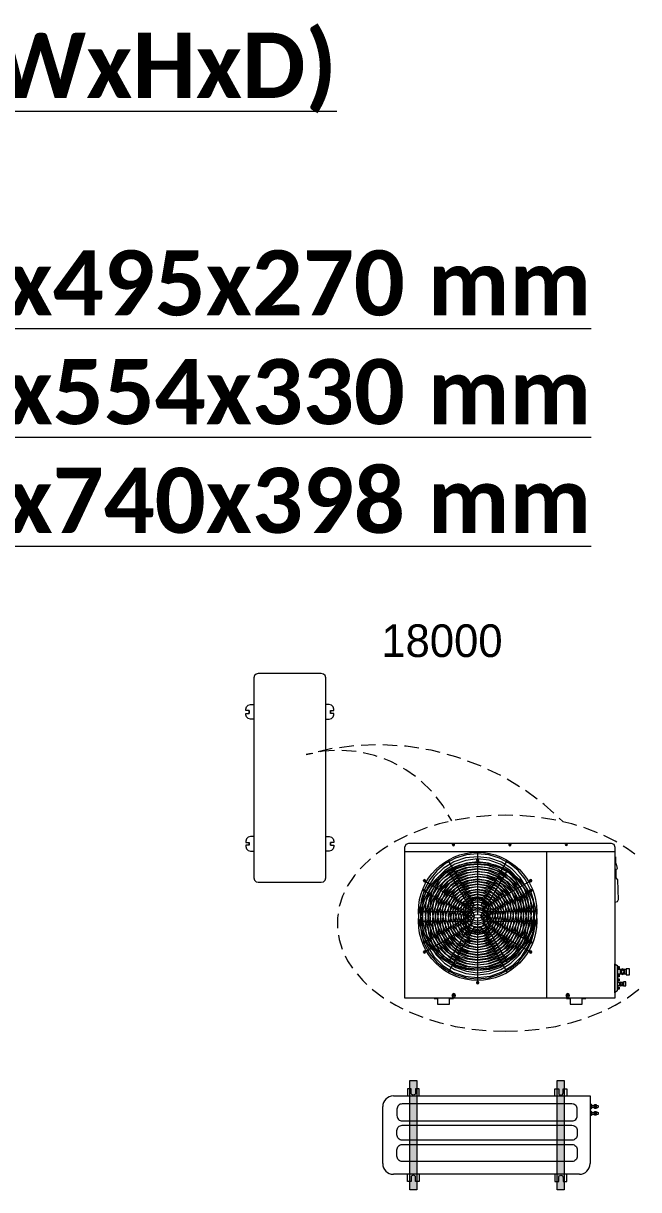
# Model space of a CAD drawing. Header units: millimetres. Extents: x 2773669 to 2919208, y -67651 to -3984.
# Drawn here: x 2782686 to 2785281, y -54692 to -49776 of the extents above; entities that cross this region are included whole.
import ezdxf

# ---------------------------------------------------------------- set-up
doc = ezdxf.new("R2010")
doc.units = ezdxf.units.MM
doc.header["$MEASUREMENT"] = 0
for name, color, linetype, lineweight in [('Dimensioning - General_Pen_No__41', 7, 'Continuous', 0), ('Exterior walls_Pen_No__1', 7, 'Continuous', 5), ('Liquid Pipe', 14, 'Continuous', 5)]:
    doc.layers.add(name, color=color, linetype=linetype, lineweight=lineweight)
doc.layers.add('Exterior walls_Pen_No__119', color=7, linetype='Continuous', lineweight=5, true_color=0xdecbcb)
doc.layers.add('PDF2_01 steel sheet _Pen_No__01_Pen_No__1', color=7, linetype='Continuous')
doc.layers.add('PDF2_Kondenzati', color=7, linetype='Continuous')
for name, color, linetype, true_color in [('PDF2_0_Pen_No__20', 7, 'Continuous', 0x999999), ('PDF2_a.drain', 7, 'Continuous', 0x808000), ('PDF2_Interior - Furniture _Pen_No__161', 252, 'Continuous', 0x696969)]:
    doc.layers.add(name, color=color, linetype=linetype, true_color=true_color)
doc.styles.add('GENERATED_STYLE_2', font='calibrib.ttf')

# ---------------------------------------------------------------- blocks, each defined once
blk = doc.blocks.new('NJS18-24')
at = {"layer": 'Exterior walls_Pen_No__119', "linetype": 'Continuous', "lineweight": 0, "true_color": 0xeee4e4}
for points in [[(-327.8, 150.8), (-358.4, 150.8), (-358.4, -309.2), (-327.8, -309.2)], [(293.3, 150.8), (262.8, 150.8), (262.8, -309.2), (293.3, -309.2)]]:
    blk.add_hatch(color=254, dxfattribs=at).paths.add_polyline_path(points)
at = {"color": 3, "lineweight": 13}
for p, q in [((-427.1, 85.8), (401.9, 85.8)), ((401.9, 85.8), (401.9, -199.2)), ((-472.1, -199.2), (-472.1, 40.8)), ((356.9, -244.2), (-427.1, -244.2))]:
    blk.add_line(p, q, dxfattribs=at)
at = {"color": 3}
for points in [[(-318.1, 85.8), (-318.1, 115.8), (-333.9, 115.8), (-333.9, 98.9, -1), (-352.3, 98.9), (-352.3, 115.8), (-368.1, 115.8), (-368.1, 85.8)], [(254, 85.8), (254, 115.8), (269.7, 115.8), (269.7, 98.9, 1), (288.2, 98.9), (288.2, 115.8), (304, 115.8), (304, 85.8)], [(401.9, 50.8), (405.4, 50.8, -0.414214), (408.3, 47.9), (408.3, 34.7, -0.414214), (405.4, 31.8), (401.9, 31.8)], [(401.9, 21.8), (405.4, 21.8, -0.414214), (408.3, 18.9), (408.3, 5.7, -0.414214), (405.4, 2.9), (401.9, 2.9)], [(-318.1, -244.2), (-318.1, -274.2), (-333.9, -274.2), (-333.9, -257.3, 1), (-352.3, -257.3), (-352.3, -274.2), (-368.1, -274.2), (-368.1, -244.2)], [(254, -244.2), (254, -274.2), (269.7, -274.2), (269.7, -257.3, -1), (288.2, -257.3), (288.2, -274.2), (304, -274.2), (304, -244.2)]]:
    blk.add_lwpolyline(points, format="xyb", dxfattribs=at)
for points in [[(-412.3, 2.8, 0.414214), (-389.8, -19.7), (325.7, -19.7, 0.414214), (348.2, 2.8), (348.2, 29.8, 0.414214), (325.7, 52.3), (-389.8, 52.3, 0.414214), (-412.3, 29.8)], [(427.1, 46.2), (433.3, 46.2, -0.414214), (436.2, 43.4), (436.2, 39.2, -0.414214), (433.3, 36.4), (427.1, 36.4)], [(427.1, 17.3), (433.3, 17.3, -0.414214), (436.2, 14.4), (436.2, 10.2, -0.414214), (433.3, 7.4), (427.1, 7.4)], [(-412.3, -60.2, -0.414214), (-389.8, -37.7), (325.7, -37.7, -0.414214), (348.2, -60.2), (348.2, -78.2, -0.414214), (325.7, -100.7), (-389.8, -100.7, -0.414214), (-412.3, -78.2)], [(-412.3, -168.2), (-412.3, -141.2, -0.414214), (-389.8, -118.7), (325.7, -118.7, -0.414214), (348.2, -141.2), (348.2, -168.2, -0.414214), (325.7, -190.7), (-389.8, -190.7, -0.414214)]]:
    blk.add_lwpolyline(points, format="xyb", close=True, dxfattribs=at)
for points in [[(420.4, 49.2), (427.1, 49.2), (427.1, 33.4), (420.4, 33.4)], [(408.3, 45.5), (420.4, 45.5), (420.4, 37.2), (408.3, 37.2)], [(408.3, 16.5), (420.4, 16.5), (420.4, 8.2), (408.3, 8.2)], [(420.4, 20.2), (427.1, 20.2), (427.1, 4.4), (420.4, 4.4)]]:
    blk.add_lwpolyline(points, close=True, dxfattribs=at)
at = {"color": 3, "lineweight": 13}
for centre, start, end in [((-427.1, 40.8), 90, 180), ((-427.1, -199.2), 180, 270), ((356.9, -199.2), 270, 0)]:
    blk.add_arc(centre, 45, start, end, dxfattribs=at)
at = {"layer": 'Exterior walls_Pen_No__1', "color": 7, "linetype": 'Continuous', "lineweight": 5, "flags": 128}
for points in [[(-327.8, 150.8), (-327.8, -309.2), (-358.4, -309.2), (-358.4, 150.8)], [(293.3, 150.8), (293.3, -309.2), (262.8, -309.2), (262.8, 150.8)]]:
    blk.add_lwpolyline(points, close=True, dxfattribs=at)

msp = doc.modelspace()

# ---------------------------------------------------------------- linework, layer by layer
at = {"layer": 'PDF2_01 steel sheet _Pen_No__01_Pen_No__1', "lineweight": 0}
msp.add_lwpolyline([(2783676.92154, -53396.735), (2783942.75112, -53396.735), (2783952.25674, -53394.21109), (2783959.14012, -53387.26216), (2783961.43458, -53377.78932), (2783961.43458, -52535.13247), (2783959.14012, -52525.65962), (2783952.25674, -52518.71069), (2783942.75112, -52516.18678), (2783676.92154, -52516.18678), (2783667.7437, -52518.71069), (2783660.53253, -52525.65962), (2783658.23807, -52535.13247), (2783658.23807, -53377.78932), (2783660.53253, -53387.26216), (2783667.7437, -53394.21109)], close=True, dxfattribs=at)
for points in [[(2783658.23807, -52709.08532), (2783643.78298, -52709.08532), (2783634.31013, -52706.56141), (2783627.3612, -52699.61248), (2783624.83729, -52690.17241), (2783624.83729, -52684.60015), (2783638.24349, -52684.60015), (2783638.24349, -52672.11173), (2783624.83729, -52672.11173), (2783624.83729, -52666.53947), (2783627.3612, -52657.06663), (2783634.31013, -52650.15047), (2783643.78298, -52647.59379), (2783658.23807, -52647.59379)], [(2783961.43458, -52709.08532), (2783975.8569, -52709.08532), (2783985.36252, -52706.56141), (2783992.2459, -52699.61248), (2783994.86814, -52690.17241), (2783994.86814, -52684.60015), (2783981.42916, -52684.60015), (2783981.42916, -52672.11173), (2783994.86814, -52672.11173), (2783994.86814, -52666.53947), (2783992.2459, -52657.06663), (2783985.36252, -52650.15047), (2783975.8569, -52647.59379), (2783961.43458, -52647.59379)], [(2783638.24349, -52672.11173), (2783638.24349, -52684.60015)], [(2783981.42916, -52672.11173), (2783981.42916, -52684.60015)], [(2783658.23807, -53203.80369), (2783643.78298, -53203.80369), (2783634.31013, -53206.36037), (2783627.3612, -53213.27653), (2783624.83729, -53222.74937), (2783624.83729, -53228.32163), (2783638.24349, -53228.32163), (2783638.24349, -53240.81005), (2783624.83729, -53240.81005), (2783624.83729, -53246.38231), (2783627.3612, -53255.82237), (2783634.31013, -53262.77131), (2783643.78298, -53265.29522), (2783658.23807, -53265.29522)], [(2783638.24349, -53240.81005), (2783638.24349, -53228.32163)], [(2783961.43458, -53203.80369), (2783975.8569, -53203.80369), (2783985.36252, -53206.36037), (2783992.2459, -53213.27653), (2783994.86814, -53222.74937), (2783994.86814, -53228.32163), (2783981.42916, -53228.32163), (2783981.42916, -53240.81005), (2783994.86814, -53240.81005), (2783994.86814, -53246.38231), (2783992.2459, -53255.82237), (2783985.36252, -53262.77131), (2783975.8569, -53265.29522), (2783961.43458, -53265.29522)], [(2783981.42916, -53240.81005), (2783981.42916, -53228.32163)]]:
    msp.add_lwpolyline(points, dxfattribs=at)
at = {"layer": 'PDF2_0_Pen_No__20', "lineweight": 0}
for points in [[(2784649.7726, -53498.58281), (2784638.59531, -53481.09574), (2784621.64908, -53469.19733), (2784601.45783, -53464.72641), (2784580.54547, -53468.87283), (2784562.87812, -53480.73518), (2784550.97971, -53498.47464), (2784547.01357, -53519.387), (2784550.97971, -53540.33542), (2784562.87812, -53558.07488), (2784580.54547, -53569.90118), (2784601.81839, -53574.0476), (2784622.73075, -53570.00935), (2784640.75865, -53558.50755), (2784653.37818, -53541.16471), (2784658.78656, -53520.39657), (2784654.45986, -53498.07802), (2784642.20089, -53478.96845), (2784623.45187, -53465.77203), (2784601.45783, -53460.36366), (2784578.02156, -53464.40191), (2784557.46975, -53477.27383), (2784543.76855, -53496.96029), (2784538.72074, -53520.39657), (2784543.04743, -53544.80634), (2784556.38808, -53565.68265), (2784576.57933, -53579.74441), (2784601.09727, -53584.82828), (2784626.69689, -53579.96075), (2784649.05149, -53565.68265), (2784664.19493, -53544.04917), (2784669.6033, -53518.37744), (2784663.83437, -53492.52543), (2784649.05149, -53470.49534), (2784627.05745, -53455.17162), (2784601.45783, -53448.53735), (2784574.05542, -53454.63078), (2784550.97971, -53470.20689), (2784534.7546, -53493.17444), (2784527.904, -53520.39657), (2784532.95181, -53548.84459), (2784548.4558, -53573.1462), (2784572.25263, -53589.58765), (2784600.37616, -53595.60897), (2784630.30247, -53590.23665), (2784655.54153, -53574.15576), (2784673.20888, -53549.67388), (2784680.42004, -53520.39657), (2784677.17501, -53495.44595), (2784665.99772, -53472.76685), (2784648.69093, -53454.66684), (2784626.33633, -53442.9487), (2784601.45783, -53438.76623), (2784575.85821, -53442.33576), (2784552.42194, -53453.69333), (2784533.67293, -53471.79335), (2784521.77451, -53494.76089), (2784517.08726, -53520.39657), (2784524.29842, -53552.37806), (2784542.68688, -53579.63625), (2784569.36817, -53598.49343), (2784601.45783, -53606.42571), (2784628.13912, -53601.01734), (2784652.29651, -53588.21753), (2784672.1272, -53569.03584), (2784685.46785, -53545.09479), (2784691.23678, -53518.37744), (2784686.54952, -53490.90292), (2784673.56943, -53466.2047), (2784653.73874, -53446.51823), (2784629.2208, -53433.71842), (2784601.81839, -53428.99511), (2784572.61319, -53432.52858), (2784545.9319, -53445.11205), (2784524.65898, -53465.44752), (2784511.31833, -53491.4077), (2784506.27052, -53520.39657), (2784511.67889, -53549.60176), (2784525.38009, -53575.95855), (2784546.29246, -53597.12331), (2784572.61319, -53611.29324), (2784601.45783, -53617.20639), (2784631.7447, -53611.22113), (2784658.78656, -53596.87092), (2784680.78059, -53575.30955), (2784695.56347, -53548.41192), (2784702.05352, -53518.37744), (2784696.28459, -53487.47762), (2784681.86227, -53459.60648), (2784659.86823, -53437.25189), (2784632.46582, -53422.32479), (2784601.45783, -53416.15924), (2784569.36817, -53421.82), (2784540.52353, -53436.78316), (2784517.08726, -53459.64254), (2784501.94382, -53488.37901), (2784495.81433, -53520.39657), (2784501.58326, -53552.73862), (2784516.7267, -53581.97987), (2784539.44185, -53605.52431), (2784568.28649, -53621.31675), (2784600.37616, -53627.98708), (2784633.90805, -53621.85759), (2784664.19493, -53606.42571), (2784688.71287, -53582.95338), (2784705.29854, -53553.45973), (2784712.87026, -53520.39657), (2784707.10133, -53485.67483), (2784691.23678, -53454.27023), (2784667.07939, -53428.99511), (2784636.0714, -53412.19311), (2784601.45783, -53405.37856), (2784566.12315, -53411.58016), (2784534.03348, -53428.05766), (2784508.43386, -53453.29672), (2784491.48764, -53485.06188), (2784484.99759, -53520.39657), (2784490.04541, -53557.06531), (2784506.63107, -53590.2006), (2784532.95181, -53616.44922), (2784566.12315, -53633.21517), (2784602.53951, -53638.76776), (2784638.59531, -53631.95321), (2784671.04553, -53614.82671), (2784697.36626, -53588.90259), (2784714.67305, -53556.48842), (2784721.52365, -53520.39657), (2784716.11528, -53482.14136), (2784699.52961, -53447.41962), (2784672.48776, -53419.58455), (2784638.59531, -53401.37637), (2784600.37616, -53394.59787), (2784562.15701, -53401.2682), (2784527.54344, -53419.36821), (2784500.14103, -53447.09512), (2784482.47369, -53481.88897), (2784475.98364, -53520.39657), (2784479.22867, -53553.5679), (2784491.12708, -53584.68406), (2784510.59721, -53611.54563), (2784536.91795, -53632.2056), (2784567.56538, -53645.18569), (2784600.37616, -53649.54844), (2784633.90805, -53644.68091), (2784665.2766, -53631.62871), (2784691.95789, -53611.18507), (2784713.23081, -53584.68406), (2784726.93202, -53553.74818), (2784732.34039, -53520.39657), (2784729.09537, -53485.42244), (2784716.83639, -53452.61166), (2784695.92403, -53424.41602), (2784668.16106, -53402.92677), (2784635.35028, -53389.73034), (2784600.37616, -53385.83632), (2784566.12315, -53390.81202), (2784533.67293, -53404.15266), (2784505.90996, -53425.06503), (2784483.91592, -53452.2511), (2784469.4936, -53484.01626), (2784463.36411, -53518.37744), (2784468.05137, -53554.36113), (2784481.75257, -53587.96514), (2784503.74661, -53616.954), (2784532.23069, -53639.41676), (2784565.76259, -53653.83908), (2784601.45783, -53659.31957), (2784637.87419, -53654.09148), (2784671.40609, -53639.9576), (2784700.61128, -53617.81934), (2784723.32644, -53589.04681), (2784738.10932, -53555.51492), (2784744.2388, -53519.387), (2784740.27267, -53481.70869), (2784726.57146, -53446.41006), (2784704.21686, -53416.05108), (2784674.29055, -53392.8672), (2784639.31642, -53378.51699), (2784601.45783, -53374.04607), (2784563.23868, -53378.62516), (2784527.54344, -53393.01142), (2784496.53545, -53416.1953), (2784472.73862, -53446.6264), (2784457.59518, -53482.17742), (2784452.54737, -53520.39657), (2784457.59518, -53559.08444), (2784472.73862, -53595.10418), (2784496.17489, -53626.14823), (2784527.18288, -53650.16139), (2784562.87812, -53665.48511), (2784601.45783, -53671.14587), (2784640.75865, -53664.94427), (2784677.17501, -53649.26), (2784708.90412, -53625.06656), (2784733.42206, -53593.84223), (2784749.28662, -53557.53404), (2784756.13722, -53518.37744), (2784750.00773, -53478.3555), (2784734.14318, -53441.18197), (2784709.62523, -53409.12836), (2784677.53557, -53384.32197), (2784640.3981, -53368.34925), (2784600.37616, -53362.21977), (2784559.99366, -53368.34925), (2784522.13507, -53384.43014), (2784489.32429, -53409.52498), (2784464.08523, -53442.01125), (2784447.86012, -53479.76168), (2784441.73063, -53520.39657), (2784447.49956, -53561.57229), (2784463.72467, -53599.93566), (2784489.32429, -53632.92672), (2784522.13507, -53658.41817), (2784560.35422, -53674.78751), (2784601.45783, -53680.91699), (2784643.64312, -53674.75145), (2784682.58338, -53658.27395), (2784716.47584, -53632.53011), (2784742.79657, -53599.17849), (2784760.10336, -53560.27428), (2784766.95396, -53518.37744), (2784761.54559, -53475.11048), (2784744.95992, -53434.72798), (2784718.63918, -53400.07836), (2784684.02562, -53373.50523), (2784643.64312, -53356.91956), (2784600.37616, -53351.43908), (2784557.1092, -53357.92913), (2784516.7267, -53375.09169), (2784481.75257, -53401.9172), (2784455.07128, -53436.60288), (2784437.40394, -53476.98538), (2784430.91389, -53520.39657), (2784436.32226, -53564.88942), (2784453.26849, -53606.42571), (2784480.31034, -53642.15701), (2784515.64502, -53669.59547), (2784557.1092, -53686.83014), (2784601.45783, -53692.70724), (2784646.16702, -53685.9648), (2784687.6312, -53668.26141), (2784723.687, -53640.78688), (2784751.44996, -53605.23586), (2784769.47786, -53563.84381), (2784776.68902, -53519.27884), (2784770.55954, -53473.74036), (2784753.25275, -53431.19451), (2784725.48979, -53394.59787), (2784689.43399, -53366.29407), (2784647.2487, -53348.26617), (2784601.45783, -53341.66796), (2784555.66696, -53348.26617), (2784512.76056, -53366.11379), (2784475.98364, -53394.05704), (2784446.77844, -53430.32917), (2784428.02943, -53472.65868), (2784420.09715, -53518.37744), (2784426.5872, -53565.3942), (2784444.6151, -53609.31017), (2784473.09918, -53647.27693), (2784510.23665, -53676.77057), (2784553.50362, -53695.9162), (2784600.37616, -53703.48792), (2784641.47977, -53698.33194), (2784680.42004, -53684.45046), (2784715.39416, -53662.49248), (2784744.59936, -53633.53967), (2784767.31452, -53598.89004), (2784781.73684, -53560.23823), (2784787.50576, -53519.35095), (2784783.53963, -53477.38199), (2784770.55954, -53437.36006), (2784748.5655, -53401.37637), (2784718.99974, -53371.37794), (2784683.3045, -53348.91518), (2784643.64312, -53335.17791), (2784601.45783, -53330.88727), (2784559.6331, -53336.04325), (2784519.61116, -53350.17713), (2784483.91592, -53372.63989), (2784453.62905, -53402.34987), (2784430.91389, -53437.86484), (2784416.13101, -53477.52622), (2784410.36209, -53519.42306), (2784415.04934, -53562.22129), (2784429.1111, -53602.89224), (2784451.82626, -53639.45282), (2784482.11313, -53670.10025), (2784518.52949, -53693.32019), (2784558.91199, -53707.95884), (2784601.45783, -53713.25905), (2784645.08535, -53708.42757), (2784686.18896, -53694.14947), (2784723.32644, -53671.10981), (2784754.33443, -53640.46238), (2784777.7707, -53603.72152), (2784792.55358, -53562.69002), (2784798.32251, -53519.387), (2784793.27469, -53475.29076), (2784778.85237, -53433.35786), (2784755.4161, -53395.7156), (2784724.04756, -53364.311), (2784686.54952, -53340.69445), (2784644.72479, -53326.01974), (2784600.37616, -53321.11615), (2784555.66696, -53325.58707), (2784513.12112, -53340.00939), (2784474.90197, -53363.62594), (2784442.81231, -53395.24688), (2784418.65492, -53433.24969), (2784403.51148, -53475.68737), (2784398.46367, -53520.39657), (2784403.15093, -53565.86293), (2784418.29436, -53609.09384), (2784442.09119, -53647.92593), (2784474.54141, -53680.37615), (2784513.12112, -53704.78593), (2784556.02752, -53719.92937), (2784601.45783, -53725.08535), (2784647.2487, -53719.60487), (2784690.87622, -53704.20904), (2784730.17704, -53679.65504), (2784762.62726, -53647.09665), (2784787.50576, -53608.15638), (2784803.37032, -53564.7452), (2784808.77869, -53518.91828), (2784803.73088, -53472.62263), (2784788.58744, -53428.63455), (2784764.06949, -53389.15345), (2784731.25872, -53356.12634), (2784691.59733, -53331.21178), (2784647.96981, -53315.70778), (2784601.45783, -53310.33547), (2784554.58529, -53315.56356), (2784510.23665, -53331.06755), (2784470.21472, -53356.09028), (2784436.68282, -53389.29767), (2784411.44376, -53429.10328), (2784395.57921, -53473.56008), (2784389.81028, -53520.39657), (2784394.85809, -53567.846), (2784410.72264, -53612.98786), (2784435.60115, -53653.55064), (2784469.13304, -53687.62337), (2784509.15498, -53713.43932), (2784554.22473, -53729.80866), (2784601.45783, -53735.86603), (2784649.41205, -53729.84471), (2784694.84236, -53713.6196), (2784735.58541, -53687.91182), (2784769.83842, -53653.94725), (2784795.7986, -53613.42053), (2784812.38427, -53568.1705), (2784818.51375, -53520.39657), (2784814.18706, -53471.25251), (2784799.04362, -53424.37997), (2784773.08344, -53382.23074), (2784738.83043, -53346.96816), (2784697.0057, -53320.43109), (2784650.49372, -53303.98965), (2784601.45783, -53298.50917), (2784552.42194, -53304.38626), (2784505.5494, -53320.97193), (2784463.36411, -53347.43689), (2784428.38999, -53382.48313), (2784401.70869, -53424.37997), (2784385.12302, -53471.14434), (2784378.99354, -53520.39657), (2784384.40191, -53570.18963), (2784400.62702, -53617.53089), (2784426.94775, -53660.07674), (2784462.28244, -53695.5917), (2784504.46773, -53722.38116), (2784551.70083, -53739.00289), (2784601.45783, -53744.62759), (2784651.57539, -53739.00289), (2784699.52961, -53722.45327), (2784742.43601, -53695.84409), (2784778.49181, -53660.4373), (2784805.89422, -53617.96356), (2784823.20101, -53570.51413), (2784829.69105, -53520.39657), (2784824.64324, -53469.19733), (2784808.41813, -53420.44988), (2784781.37628, -53376.60603), (2784745.32048, -53339.90122), (2784702.05352, -53312.17431), (2784653.73874, -53294.83147), (2784602.53951, -53288.73804), (2784550.61915, -53294.14641), (2784500.86215, -53310.98447), (2784456.15295, -53338.42294), (2784418.65492, -53375.09169), (2784390.53139, -53419.15188), (2784372.50349, -53468.4041), (2784366.01345, -53520.39657), (2784371.78238, -53573.03803), (2784388.7286, -53623.11954), (2784416.85213, -53668.04507), (2784454.35016, -53705.50705), (2784499.05936, -53733.59452), (2784549.17692, -53750.86525), (2784601.81839, -53756.41784), (2784654.45986, -53750.10807), (2784704.93798, -53732.33256), (2784750.00773, -53703.95665), (2784787.50576, -53666.35045), (2784815.98985, -53621.35281), (2784834.01775, -53571.19919), (2784840.50779, -53518.37744), (2784836.90221, -53471.21645), (2784823.92212, -53425.71403), (2784801.92809, -53383.74508), (2784772.36233, -53346.93211), (2784735.94597, -53316.78946), (2784694.12124, -53294.54303), (2784649.05149, -53281.09421), (2784601.81839, -53276.9478), (2784554.58529, -53281.56294), (2784508.79442, -53295.33625), (2784466.96969, -53317.72691), (2784430.19278, -53347.86956), (2784399.9059, -53384.61042), (2784377.55131, -53426.54331), (2784363.8501, -53472.04574), (2784359.16285, -53519.387), (2784363.48954, -53566.83644), (2784376.83019, -53612.55519), (2784399.18479, -53654.66837), (2784429.47166, -53691.5174), (2784466.24858, -53721.73216), (2784508.43386, -53744.01464), (2784554.22473, -53757.57162), (2784601.45783, -53761.82621), (2784649.41205, -53757.03079), (2784695.56347, -53742.78875), (2784738.10932, -53719.71303), (2784775.24679, -53688.66899), (2784805.17311, -53650.91856), (2784827.16715, -53607.94005), (2784840.50779, -53561.46412), (2784843.75281, -53513.29357)], [(2784601.45783, -53265.08544), (2784601.45783, -53490.47025)], [(2784476.70476, -53303.55698), (2784587.03551, -53494.36428)], [(2784726.2109, -53303.44881), (2784615.88015, -53494.36428)], [(2784381.15689, -53392.50664), (2784576.21877, -53505.32524)], [(2784626.69689, -53505.03679), (2784821.75878, -53392.25425)], [(2784352.31225, -53519.387), (2784572.61319, -53519.387)], [(2784381.51744, -53646.77215), (2784576.57933, -53533.9896)], [(2784626.33633, -53534.24199), (2784821.39822, -53647.06059)], [(2784630.66303, -53519.387), (2784850.96397, -53519.42306)], [(2784587.03551, -53544.44578), (2784477.06532, -53735.3252)], [(2784601.45783, -53548.33981), (2784601.45783, -53773.68857)], [(2784616.24071, -53544.44578), (2784726.57146, -53735.21703)]]:
    msp.add_lwpolyline(points, dxfattribs=at)
for points in [[(2784376.83019, -53390.55963), (2784373.94573, -53390.55963), (2784373.94573, -53389.4419), (2784376.83019, -53389.4419), (2784376.83019, -53386.37715), (2784377.91186, -53386.37715), (2784377.91186, -53389.4419), (2784381.15689, -53389.4419), (2784381.15689, -53390.55963), (2784377.91186, -53390.55963), (2784377.91186, -53393.62437), (2784376.83019, -53393.62437)], [(2784825.0038, -53390.55963), (2784822.11933, -53390.55963), (2784822.11933, -53389.4419), (2784825.0038, -53389.4419), (2784825.0038, -53386.37715), (2784826.08547, -53386.37715), (2784826.08547, -53389.4419), (2784829.33049, -53389.4419), (2784829.33049, -53390.55963), (2784826.08547, -53390.55963), (2784826.08547, -53393.62437), (2784825.0038, -53393.62437)], [(2784376.83019, -53649.33211), (2784373.94573, -53649.33211), (2784373.94573, -53648.25044), (2784376.83019, -53648.25044), (2784376.83019, -53645.18569), (2784377.91186, -53645.18569), (2784377.91186, -53648.25044), (2784381.15689, -53648.25044), (2784381.15689, -53649.33211), (2784377.91186, -53649.33211), (2784377.91186, -53652.39685), (2784376.83019, -53652.39685)], [(2784825.0038, -53649.33211), (2784822.11933, -53649.33211), (2784822.11933, -53648.21438), (2784825.0038, -53648.21438), (2784825.0038, -53645.14964), (2784826.08547, -53645.14964), (2784826.08547, -53648.21438), (2784829.33049, -53648.21438), (2784829.33049, -53649.33211), (2784826.08547, -53649.33211), (2784826.08547, -53652.39685), (2784825.0038, -53652.39685)]]:
    msp.add_lwpolyline(points, close=True, dxfattribs=at)
at = {"layer": 'PDF2_a.drain', "lineweight": 0}
for points in [[(2783899.45138, -52853.18397), (2783878.17846, -52858.15967), (2783907.38366, -52852.42679)], [(2783988.86977, -52833.28116), (2783982.01917, -52834.18256), (2783929.3777, -52846.33336)], [(2783997.88372, -52841.39372), (2783949.92951, -52844.0979), (2783937.30998, -52846.5497)], [(2784079.73039, -52821.38275), (2784019.15664, -52829.31503)], [(2784089.1049, -52845.46802), (2784028.53115, -52840.45627)], [(2784171.31212, -52817.48872), (2784110.37782, -52819.57996)], [(2784178.16273, -52866.128), (2784166.98543, -52861.90947), (2784119.03121, -52851.23695)], [(2784262.5333, -52820.98614), (2784201.599, -52817.16422)], [(2784353.39392, -52831.80288), (2784301.11301, -52823.40187), (2784293.18073, -52822.89709)], [(2784443.17286, -52849.90289), (2784406.39595, -52840.27599), (2784383.68079, -52836.63435)], [(2784262.17274, -52902.03958), (2784235.49145, -52887.50909), (2784207.00737, -52876.83657)], [(2784531.14902, -52875.14195), (2784509.51554, -52867.20967), (2784472.73862, -52857.58277)], [(2784616.96183, -52907.37583), (2784609.75067, -52903.98659), (2784559.6331, -52885.63419)], [(2784339.33216, -52951.25574), (2784299.67078, -52922.26688), (2784289.21459, -52916.53401)], [(2784699.52961, -52947.03722), (2784644.36423, -52920.60831)], [(2784407.11706, -53012.55061), (2784363.48954, -52970.00476)], [(2784778.13126, -52993.83765), (2784725.85035, -52962.21671)], [(2784462.643, -53085.2391), (2784456.15295, -53074.13391), (2784426.5872, -53036.09504)], [(2784852.76676, -53046.80362), (2784803.73088, -53010.31515)], [(2784922.71502, -53105.57457), (2784882.69308, -53069.26638), (2784877.28471, -53065.04785)], [(2784477.42588, -53141.48615), (2784439.56728, -53150.5001), (2784418.29436, -53157.17042)], [(2784492.56931, -53137.41185), (2784477.78643, -53111.668)], [(2784567.20482, -53124.43176), (2784506.99163, -53134.45527)], [(2784658.426, -53115.56203), (2784647.60926, -53115.88653), (2784597.49169, -53120.82618)], [(2784749.64717, -53114.55247), (2784719.3603, -53113.57896), (2784688.71287, -53114.55247)], [(2784841.22891, -53120.82618), (2784791.11135, -53115.88653), (2784780.2946, -53115.56203)], [(2784931.72897, -53134.45527), (2784871.51578, -53124.43176)], [(2784961.65528, -53140.98137), (2784945.43017, -53126.09032)], [(2785020.42624, -53157.17042), (2784999.15332, -53150.5001), (2784961.29473, -53141.48615)], [(2784389.08916, -53166.3286), (2784375.0274, -53170.83557), (2784332.121, -53187.96208)], [(2785106.5996, -53187.96208), (2785063.6932, -53170.83557), (2785049.63144, -53166.3286)], [(2784223.59304, -53243.81251), (2784204.84402, -53255.31432), (2784173.83603, -53278.67847)], [(2784303.99747, -53200.11288), (2784257.12493, -53223.5131), (2784249.91377, -53227.91191)], [(2785188.80683, -53227.91191), (2785181.59567, -53223.5131), (2785134.36257, -53200.11288)], [(2785264.88457, -53278.67847), (2785233.51602, -53255.31432), (2785214.76701, -53243.81251)], [(2784150.0392, -53297.8241), (2784117.22842, -53328.21915), (2784106.41168, -53340.51417)], [(2784086.58099, -53363.58989), (2784082.2543, -53368.56559), (2784053.77021, -53411.00326), (2784052.32798, -53414.10406)], [(2784038.98733, -53441.54253), (2784032.13673, -53455.0274), (2784018.43553, -53498.87125)], [(2784013.38772, -53528.97785), (2784010.50325, -53546.17646), (2784010.50325, -53589.80398)], [(2784014.82995, -53619.98269), (2784017.71441, -53638.26298), (2784030.6945, -53678.7897)], [(2784043.67459, -53706.48055), (2784053.77021, -53727.50109), (2784074.68258, -53758.83358)], [(2784093.43159, -53782.91885), (2784117.22842, -53810.28521), (2784135.25632, -53827.15932)], [(2784157.61092, -53847.85535), (2784157.97148, -53848.17985), (2784204.84402, -53883.22609), (2784206.64681, -53884.30777)], [(2785232.07379, -53884.30777), (2785233.51602, -53883.22609), (2785280.38857, -53848.17985), (2785280.74912, -53847.85535)], [(2784232.96754, -53900.20837), (2784257.12493, -53915.02731), (2784286.33013, -53929.52174)], [(2785152.39047, -53929.52174), (2785181.59567, -53915.02731), (2785205.75306, -53900.20837)], [(2784313.73254, -53943.11478), (2784313.73254, -53943.259), (2784370.34015, -53965.82993)], [(2784399.18479, -53975.34866), (2784439.56728, -53988.00425), (2784457.95574, -53992.40306)], [(2784980.76486, -53992.40306), (2784999.15332, -53988.00425), (2785039.53581, -53975.34866)], [(2785068.38046, -53965.82993), (2785124.62751, -53943.259), (2785124.98806, -53943.11478)], [(2784487.5215, -53999.46999), (2784506.99163, -54004.04908), (2784547.37413, -54010.79152)], [(2784577.661, -54015.73116), (2784638.23475, -54021.71642)], [(2784668.88218, -54023.30288), (2784719.3603, -54024.92539), (2784769.83842, -54023.30288)], [(2784800.1253, -54021.71642), (2784861.0596, -54015.73116)], [(2784890.98591, -54010.79152), (2784931.72897, -54004.04908), (2784951.1991, -53999.46999)]]:
    msp.add_lwpolyline(points, dxfattribs=at)
at = {"layer": 'PDF2_a.drain', "color": 7, "lineweight": 0}
for centre, radius in [((2784601.49735, -53561.2804), 249.46665), ((2784601.51431, -53561.33565), 48.97956), ((2784601.59211, -53561.07745), 40.609), ((2784601.66349, -53561.29391), 28.99966), ((2785212.20214, -53773.69372), 8.6947)]:
    msp.add_circle(centre, radius, dxfattribs=at)
for points in [[(2784499.78047, -53233.42844), (2784497.25657, -53233.42844), (2784495.45378, -53235.41151), (2784495.45378, -53237.89936)], [(2784495.45378, -53237.89936), (2784495.45378, -53240.38721), (2784497.25657, -53242.37028), (2784499.78047, -53242.37028)], [(2784504.46773, -53237.89936), (2784504.46773, -53235.41151), (2784502.30438, -53233.42844), (2784499.78047, -53233.42844)], [(2784499.78047, -53242.37028), (2784502.30438, -53242.37028), (2784504.46773, -53240.38721), (2784504.46773, -53237.89936)], [(2784738.10932, -53233.42844), (2784735.58541, -53233.42844), (2784733.42206, -53235.41151), (2784733.42206, -53237.89936)], [(2784733.42206, -53237.89936), (2784733.42206, -53240.38721), (2784735.58541, -53242.37028), (2784738.10932, -53242.37028)], [(2784742.43601, -53237.89936), (2784742.43601, -53235.41151), (2784740.27267, -53233.42844), (2784738.10932, -53233.42844)], [(2784738.10932, -53242.37028), (2784740.27267, -53242.37028), (2784742.43601, -53240.38721), (2784742.43601, -53237.89936)], [(2784976.0776, -53232.95972), (2784973.5537, -53232.95972), (2784971.39035, -53234.97884), (2784971.39035, -53237.46669)], [(2784971.39035, -53237.46669), (2784971.39035, -53239.91849), (2784973.5537, -53241.93761), (2784976.0776, -53241.93761)], [(2784980.4043, -53237.46669), (2784980.4043, -53234.97884), (2784978.60151, -53232.95972), (2784976.0776, -53232.95972)], [(2784976.0776, -53241.93761), (2784978.60151, -53241.93761), (2784980.4043, -53239.91849), (2784980.4043, -53237.46669)], [(2784601.45783, -53297.93227), (2784598.93393, -53297.93227), (2784597.13114, -53299.9514), (2784597.13114, -53302.40319)], [(2784597.13114, -53302.40319), (2784597.13114, -53304.89104), (2784598.93393, -53306.91017), (2784601.45783, -53306.91017)], [(2784606.14509, -53302.40319), (2784606.14509, -53299.9514), (2784603.98174, -53297.93227), (2784601.45783, -53297.93227)], [(2784601.45783, -53306.91017), (2784603.98174, -53306.91017), (2784606.14509, -53304.89104), (2784606.14509, -53302.40319)], [(2784377.55131, -53427.33654), (2784375.0274, -53427.33654), (2784372.86405, -53429.31961), (2784372.86405, -53431.80746)], [(2784372.86405, -53431.80746), (2784372.86405, -53434.29531), (2784375.0274, -53436.27838), (2784377.55131, -53436.27838)], [(2784381.878, -53431.80746), (2784381.878, -53429.31961), (2784380.07521, -53427.33654), (2784377.55131, -53427.33654)], [(2784377.55131, -53436.27838), (2784380.07521, -53436.27838), (2784381.878, -53434.29531), (2784381.878, -53431.80746)], [(2784825.72491, -53427.33654), (2784823.20101, -53427.33654), (2784821.03766, -53429.31961), (2784821.03766, -53431.80746)], [(2784821.03766, -53431.80746), (2784821.03766, -53434.29531), (2784823.20101, -53436.27838), (2784825.72491, -53436.27838)], [(2784830.05161, -53431.80746), (2784830.05161, -53429.31961), (2784828.24882, -53427.33654), (2784825.72491, -53427.33654)], [(2784825.72491, -53436.27838), (2784828.24882, -53436.27838), (2784830.05161, -53434.29531), (2784830.05161, -53431.80746)], [(2784377.55131, -53686.10903), (2784375.0274, -53686.10903), (2784372.86405, -53688.0921), (2784372.86405, -53690.57995)], [(2784381.878, -53690.57995), (2784381.878, -53688.0921), (2784380.07521, -53686.10903), (2784377.55131, -53686.10903)], [(2784825.72491, -53686.10903), (2784823.20101, -53686.10903), (2784821.03766, -53688.0921), (2784821.03766, -53690.57995)], [(2784830.05161, -53690.57995), (2784830.05161, -53688.0921), (2784828.24882, -53686.10903), (2784825.72491, -53686.10903)], [(2784372.86405, -53690.57995), (2784372.86405, -53693.0678), (2784375.0274, -53695.08692), (2784377.55131, -53695.08692)], [(2784377.55131, -53695.08692), (2784380.07521, -53695.08692), (2784381.878, -53693.0678), (2784381.878, -53690.57995)], [(2784821.03766, -53690.57995), (2784821.03766, -53693.0678), (2784823.20101, -53695.05087), (2784825.72491, -53695.05087)], [(2784825.72491, -53695.05087), (2784828.24882, -53695.05087), (2784830.05161, -53693.0678), (2784830.05161, -53690.57995)], [(2785212.2431, -53767.55908), (2785208.99808, -53767.55908), (2785206.11362, -53770.26327), (2785206.11362, -53773.61646)], [(2785206.11362, -53773.61646), (2785206.11362, -53776.96965), (2785208.99808, -53779.70989), (2785212.2431, -53779.70989)], [(2785218.37259, -53773.61646), (2785218.37259, -53770.26327), (2785215.48812, -53767.55908), (2785212.2431, -53767.55908)], [(2785212.2431, -53779.70989), (2785215.48812, -53779.70989), (2785218.37259, -53776.96965), (2785218.37259, -53773.61646)], [(2784601.45783, -53815.47724), (2784598.93393, -53815.47724), (2784597.13114, -53817.49637), (2784597.13114, -53819.98422)], [(2784597.13114, -53819.98422), (2784597.13114, -53822.43601), (2784598.93393, -53824.45514), (2784601.45783, -53824.45514)], [(2784606.14509, -53819.98422), (2784606.14509, -53817.49637), (2784603.98174, -53815.47724), (2784601.45783, -53815.47724)], [(2784601.45783, -53824.45514), (2784603.98174, -53824.45514), (2784606.14509, -53822.43601), (2784606.14509, -53819.98422)], [(2785206.11362, -53819.15493), (2785202.86859, -53819.15493), (2785200.34469, -53821.82306), (2785200.34469, -53825.06808)], [(2785200.34469, -53825.06808), (2785200.34469, -53828.31311), (2785202.86859, -53830.94518), (2785206.11362, -53830.94518)], [(2785206.11362, -53820.92167), (2785203.95027, -53820.92167), (2785202.14748, -53822.76051), (2785202.14748, -53825.06808)], [(2785202.14748, -53825.06808), (2785202.14748, -53827.3396), (2785203.95027, -53829.2145), (2785206.11362, -53829.2145)], [(2785212.2431, -53825.06808), (2785212.2431, -53821.82306), (2785209.35864, -53819.15493), (2785206.11362, -53819.15493)], [(2785210.44031, -53825.06808), (2785210.44031, -53822.76051), (2785208.63752, -53820.92167), (2785206.11362, -53820.92167)], [(2785206.11362, -53830.94518), (2785209.35864, -53830.94518), (2785212.2431, -53828.31311), (2785212.2431, -53825.06808)], [(2785206.11362, -53829.2145), (2785208.63752, -53829.2145), (2785210.44031, -53827.3396), (2785210.44031, -53825.06808)], [(2784501.2227, -53865.91931), (2784496.89601, -53865.91931), (2784493.29043, -53869.38066), (2784493.29043, -53873.59919)], [(2784493.29043, -53873.59919), (2784493.29043, -53877.85378), (2784496.89601, -53881.27908), (2784501.2227, -53881.27908)], [(2784508.79442, -53873.59919), (2784508.79442, -53869.38066), (2784505.18884, -53865.91931), (2784501.2227, -53865.91931)], [(2784501.2227, -53881.27908), (2784505.18884, -53881.27908), (2784508.79442, -53877.85378), (2784508.79442, -53873.59919)], [(2784981.48597, -53865.91931), (2784977.51984, -53865.91931), (2784973.91426, -53869.38066), (2784973.91426, -53873.59919)], [(2784973.91426, -53873.59919), (2784973.91426, -53877.85378), (2784977.51984, -53881.27908), (2784981.48597, -53881.27908)], [(2784989.41825, -53873.59919), (2784989.41825, -53869.38066), (2784985.81267, -53865.91931), (2784981.48597, -53865.91931)], [(2784981.48597, -53881.27908), (2784985.81267, -53881.27908), (2784989.41825, -53877.85378), (2784989.41825, -53873.59919)]]:
    msp.add_open_spline(points, degree=3, dxfattribs=at)
at = {"layer": 'PDF2_Interior - Furniture _Pen_No__161', "color": 253, "lineweight": 0, "true_color": 0x999999}
for centre, radius in [((2784601.46657, -53519.48645), 249.49742), ((2784601.50667, -53519.51851), 48.98714), ((2784601.59211, -53519.28878), 40.609), ((2784601.65592, -53519.47673), 29.00716)]:
    msp.add_circle(centre, radius, dxfattribs=at)
for points in [[(2784377.55131, -53385.51181), (2784375.0274, -53385.51181), (2784372.86405, -53387.53094), (2784372.86405, -53390.01879)], [(2784372.86405, -53390.01879), (2784372.86405, -53392.47058), (2784375.0274, -53394.48971), (2784377.55131, -53394.48971)], [(2784381.878, -53390.01879), (2784381.878, -53387.53094), (2784380.07521, -53385.51181), (2784377.55131, -53385.51181)], [(2784377.55131, -53394.48971), (2784380.07521, -53394.48971), (2784381.878, -53392.47058), (2784381.878, -53390.01879)], [(2784825.72491, -53385.51181), (2784823.20101, -53385.51181), (2784821.03766, -53387.53094), (2784821.03766, -53389.98273)], [(2784821.03766, -53389.98273), (2784821.03766, -53392.47058), (2784823.20101, -53394.48971), (2784825.72491, -53394.48971)], [(2784830.05161, -53389.98273), (2784830.05161, -53387.53094), (2784828.24882, -53385.51181), (2784825.72491, -53385.51181)], [(2784825.72491, -53394.48971), (2784828.24882, -53394.48971), (2784830.05161, -53392.47058), (2784830.05161, -53389.98273)], [(2784377.55131, -53644.2843), (2784375.0274, -53644.2843), (2784372.86405, -53646.30342), (2784372.86405, -53648.79127)], [(2784372.86405, -53648.79127), (2784372.86405, -53651.24307), (2784375.0274, -53653.26219), (2784377.55131, -53653.26219)], [(2784381.878, -53648.79127), (2784381.878, -53646.30342), (2784380.07521, -53644.2843), (2784377.55131, -53644.2843)], [(2784377.55131, -53653.26219), (2784380.07521, -53653.26219), (2784381.878, -53651.24307), (2784381.878, -53648.79127)], [(2784825.72491, -53644.2843), (2784823.20101, -53644.2843), (2784821.03766, -53646.30342), (2784821.03766, -53648.75522)], [(2784821.03766, -53648.75522), (2784821.03766, -53651.24307), (2784823.20101, -53653.26219), (2784825.72491, -53653.26219)], [(2784830.05161, -53648.75522), (2784830.05161, -53646.30342), (2784828.24882, -53644.2843), (2784825.72491, -53644.2843)], [(2784825.72491, -53653.26219), (2784828.24882, -53653.26219), (2784830.05161, -53651.24307), (2784830.05161, -53648.75522)]]:
    msp.add_open_spline(points, degree=3, dxfattribs=at)
at = {"layer": 'PDF2_Kondenzati', "lineweight": 0}
for points in [[(2784311.92975, -53231.55354), (2785164.28889, -53231.55354), (2785175.82674, -53236.38502), (2785180.87455, -53248.10316), (2785180.87455, -53884.8486), (2784295.34408, -53884.8486), (2784295.34408, -53248.10316), (2784300.03133, -53236.38502)], [(2784499.41991, -53238.4402), (2784496.17489, -53238.4402), (2784496.17489, -53237.35853), (2784499.41991, -53237.35853), (2784499.41991, -53234.29378), (2784500.50159, -53234.29378), (2784500.50159, -53237.35853), (2784503.38605, -53237.35853), (2784503.38605, -53238.4402), (2784500.50159, -53238.4402), (2784500.50159, -53241.50494), (2784499.41991, -53241.50494)], [(2784737.3882, -53238.4402), (2784734.50374, -53238.4402), (2784734.50374, -53237.35853), (2784737.3882, -53237.35853), (2784737.3882, -53234.29378), (2784738.46988, -53234.29378), (2784738.46988, -53237.35853), (2784741.7149, -53237.35853), (2784741.7149, -53238.4402), (2784738.46988, -53238.4402), (2784738.46988, -53241.50494), (2784737.3882, -53241.50494)], [(2784975.35649, -53238.00753), (2784972.47202, -53238.00753), (2784972.47202, -53236.8898), (2784975.35649, -53236.8898), (2784975.35649, -53233.82506), (2784976.43816, -53233.82506), (2784976.43816, -53236.8898), (2784979.68318, -53236.8898), (2784979.68318, -53238.00753), (2784976.43816, -53238.00753), (2784976.43816, -53241.07227), (2784975.35649, -53241.07227)], [(2784601.09727, -53302.98008), (2784597.85225, -53302.98008), (2784597.85225, -53301.86235), (2784601.09727, -53301.86235), (2784601.09727, -53298.79761), (2784602.17895, -53298.79761), (2784602.17895, -53301.86235), (2784605.06341, -53301.86235), (2784605.06341, -53302.98008), (2784602.17895, -53302.98008), (2784602.17895, -53306.04483), (2784601.09727, -53306.04483)], [(2784376.83019, -53432.3483), (2784373.94573, -53432.3483), (2784373.94573, -53431.26662), (2784376.83019, -53431.26662), (2784376.83019, -53428.20188), (2784377.91186, -53428.20188), (2784377.91186, -53431.26662), (2784381.15689, -53431.26662), (2784381.15689, -53432.3483), (2784377.91186, -53432.3483), (2784377.91186, -53435.41304), (2784376.83019, -53435.41304)], [(2784825.0038, -53432.3483), (2784822.11933, -53432.3483), (2784822.11933, -53431.26662), (2784825.0038, -53431.26662), (2784825.0038, -53428.20188), (2784826.08547, -53428.20188), (2784826.08547, -53431.26662), (2784829.33049, -53431.26662), (2784829.33049, -53432.3483), (2784826.08547, -53432.3483), (2784826.08547, -53435.41304), (2784825.0038, -53435.41304)], [(2784376.83019, -53691.12078), (2784373.94573, -53691.12078), (2784373.94573, -53690.03911), (2784376.83019, -53690.03911), (2784376.83019, -53686.97437), (2784377.91186, -53686.97437), (2784377.91186, -53690.03911), (2784381.15689, -53690.03911), (2784381.15689, -53691.12078), (2784377.91186, -53691.12078), (2784377.91186, -53694.18553), (2784376.83019, -53694.18553)], [(2784825.0038, -53691.12078), (2784822.11933, -53691.12078), (2784822.11933, -53690.03911), (2784825.0038, -53690.03911), (2784825.0038, -53686.97437), (2784826.08547, -53686.97437), (2784826.08547, -53690.03911), (2784829.33049, -53690.03911), (2784829.33049, -53691.12078), (2784826.08547, -53691.12078), (2784826.08547, -53694.18553), (2784825.0038, -53694.18553)], [(2785180.87455, -53739.90428), (2785190.60962, -53747.43994), (2785190.60962, -53853.94878), (2785180.87455, -53862.42189)], [(2785193.49409, -53749.06246), (2785190.60962, -53749.06246), (2785190.60962, -53848.4683), (2785193.49409, -53848.4683)], [(2785212.2431, -53761.86226), (2785202.14748, -53767.73936), (2785202.14748, -53779.49355), (2785212.2431, -53785.4067), (2785222.33873, -53779.49355), (2785222.33873, -53767.73936)], [(2785242.52997, -53761.68199), (2785228.46821, -53761.68199), (2785228.46821, -53786.59654), (2785242.52997, -53786.59654)], [(2784601.09727, -53820.52505), (2784597.85225, -53820.52505), (2784597.85225, -53819.44338), (2784601.09727, -53819.44338), (2784601.09727, -53816.37864), (2784602.17895, -53816.37864), (2784602.17895, -53819.44338), (2784605.06341, -53819.44338), (2784605.06341, -53820.52505), (2784602.17895, -53820.52505), (2784602.17895, -53823.5898), (2784601.09727, -53823.5898)], [(2785206.11362, -53817.02764), (2785199.26301, -53821.06589), (2785199.26301, -53829.07028), (2785206.11362, -53833.10853), (2785213.32478, -53829.07028), (2785213.32478, -53821.06589)], [(2785226.66542, -53816.55892), (2785217.29091, -53816.55892), (2785217.29091, -53833.57725), (2785226.66542, -53833.57725)], [(2784500.50159, -53874.14003), (2784497.61712, -53874.14003), (2784497.61712, -53873.05836), (2784500.50159, -53873.05836), (2784500.50159, -53869.99361), (2784501.58326, -53869.99361), (2784501.58326, -53873.05836), (2784504.82828, -53873.05836), (2784504.82828, -53874.14003), (2784501.58326, -53874.14003), (2784501.58326, -53877.20477), (2784500.50159, -53877.20477)], [(2784981.12542, -53874.14003), (2784977.88039, -53874.14003), (2784977.88039, -53873.05836), (2784981.12542, -53873.05836), (2784981.12542, -53869.99361), (2784982.20709, -53869.99361), (2784982.20709, -53873.05836), (2784985.09155, -53873.05836), (2784985.09155, -53874.14003), (2784982.20709, -53874.14003), (2784982.20709, -53877.20477), (2784981.12542, -53877.20477)]]:
    msp.add_lwpolyline(points, close=True, dxfattribs=at)
for points in [[(2784295.34408, -53267.35695), (2785180.87455, -53267.35695)], [(2784892.42815, -53267.35695), (2784892.42815, -53884.8486)], [(2785180.87455, -53289.27888), (2785182.67734, -53289.27888), (2785182.67734, -53313.72471), (2785187.72516, -53325.62313), (2785189.88851, -53338.27871), (2785188.44627, -53341.84824), (2785184.84069, -53343.39864), (2785184.84069, -53377.75982), (2785191.33074, -53385.98054), (2785193.85464, -53470.279), (2785189.88851, -53479.14873), (2785180.87455, -53482.53797)], [(2784649.7726, -53540.37148), (2784638.59531, -53522.92047), (2784621.64908, -53511.02206), (2784601.45783, -53506.55114), (2784580.54547, -53510.69755), (2784562.87812, -53522.55991), (2784550.97971, -53540.26331), (2784547.01357, -53561.21173), (2784550.97971, -53582.1241), (2784562.87812, -53599.86355), (2784580.54547, -53611.72591), (2784601.81839, -53615.83627), (2784622.73075, -53611.79802), (2784640.75865, -53600.33228), (2784653.37818, -53582.98944), (2784658.78656, -53562.22129), (2784654.45986, -53539.90275), (2784642.20089, -53520.79318), (2784623.45187, -53507.59676), (2784601.45783, -53502.15233), (2784578.02156, -53506.22664), (2784557.46975, -53519.0625), (2784543.76855, -53538.74897), (2784538.72074, -53562.22129), (2784543.04743, -53586.63107), (2784556.38808, -53607.47132), (2784576.57933, -53621.53309), (2784601.09727, -53626.61696), (2784626.69689, -53621.78548), (2784649.05149, -53607.47132), (2784664.19493, -53585.8739), (2784669.6033, -53560.16611), (2784663.83437, -53534.3141), (2784649.05149, -53512.28401), (2784627.05745, -53496.96029), (2784601.45783, -53490.36208), (2784574.05542, -53496.45551), (2784550.97971, -53512.03162), (2784534.7546, -53534.99916), (2784527.904, -53562.22129), (2784532.95181, -53590.63327), (2784548.4558, -53614.93488), (2784572.25263, -53631.37632), (2784600.37616, -53637.4337), (2784630.30247, -53632.06138), (2784655.54153, -53615.98049), (2784673.20888, -53591.4986), (2784680.42004, -53562.22129), (2784677.17501, -53537.27068), (2784665.99772, -53514.59158), (2784648.69093, -53496.49157), (2784626.33633, -53484.77343), (2784601.45783, -53480.59096), (2784575.85821, -53484.12443), (2784552.42194, -53495.51806), (2784533.67293, -53513.58202), (2784521.77451, -53536.58562), (2784517.08726, -53562.22129), (2784524.29842, -53594.20279), (2784542.68688, -53621.42492), (2784569.36817, -53640.2821), (2784601.45783, -53648.21438), (2784628.13912, -53642.84207), (2784652.29651, -53630.04226), (2784672.1272, -53610.86057), (2784685.46785, -53586.91952), (2784691.23678, -53560.16611), (2784686.54952, -53532.72765), (2784673.56943, -53507.99337), (2784653.73874, -53488.34296), (2784629.2208, -53475.54315), (2784601.81839, -53470.81984), (2784572.61319, -53474.35331), (2784545.9319, -53486.90073), (2784524.65898, -53507.2362), (2784511.31833, -53533.23243), (2784506.27052, -53562.22129), (2784511.67889, -53591.42649), (2784525.38009, -53617.78328), (2784546.29246, -53638.94804), (2784572.61319, -53653.11797), (2784601.45783, -53658.99506), (2784631.7447, -53653.04586), (2784658.78656, -53638.65959), (2784680.78059, -53617.13428), (2784695.56347, -53590.2006), (2784702.05352, -53560.16611), (2784696.28459, -53529.30235), (2784681.86227, -53501.43121), (2784659.86823, -53479.04056), (2784632.46582, -53464.14952), (2784601.45783, -53457.98397), (2784569.36817, -53463.64473), (2784540.52353, -53478.57184), (2784517.08726, -53501.46727), (2784501.94382, -53530.20374), (2784495.81433, -53562.22129), (2784501.58326, -53594.56335), (2784516.7267, -53623.76855), (2784539.44185, -53647.31298), (2784568.28649, -53663.10543), (2784600.37616, -53669.77575), (2784633.90805, -53663.68232), (2784664.19493, -53648.21438), (2784688.71287, -53624.77811), (2784705.29854, -53595.28446), (2784712.87026, -53562.22129), (2784707.10133, -53527.49956), (2784691.23678, -53496.0589), (2784667.07939, -53470.81984), (2784636.0714, -53454.01784), (2784601.45783, -53447.20329), (2784566.12315, -53453.40489), (2784534.03348, -53469.84633), (2784508.43386, -53495.12145), (2784491.48764, -53526.85055), (2784484.99759, -53562.22129), (2784490.04541, -53598.85399), (2784506.63107, -53631.98927), (2784532.95181, -53658.27395), (2784566.12315, -53675.0399), (2784602.53951, -53680.59249), (2784638.59531, -53673.77794), (2784671.04553, -53656.65144), (2784697.36626, -53630.72732), (2784714.67305, -53598.2771), (2784721.52365, -53562.22129), (2784716.11528, -53523.96609), (2784699.52961, -53489.2083), (2784672.48776, -53461.40927), (2784638.59531, -53443.20109), (2784600.37616, -53436.4226), (2784562.15701, -53443.09293), (2784527.54344, -53461.15688), (2784500.14103, -53488.91985), (2784482.47369, -53523.67764), (2784475.98364, -53562.22129), (2784479.22867, -53595.35658), (2784491.12708, -53626.50879), (2784510.59721, -53653.37036), (2784536.91795, -53674.03033), (2784567.56538, -53687.01042), (2784600.37616, -53691.37317), (2784633.90805, -53686.50564), (2784665.2766, -53673.41738), (2784691.95789, -53652.97375), (2784713.23081, -53626.47273), (2784726.93202, -53595.57291), (2784732.34039, -53562.22129), (2784729.09537, -53527.24717), (2784716.83639, -53494.43639), (2784695.92403, -53466.2047), (2784668.16106, -53444.71544), (2784635.35028, -53431.55507), (2784600.37616, -53427.66104), (2784566.12315, -53432.60069), (2784533.67293, -53445.94134), (2784505.90996, -53466.8537), (2784483.91592, -53494.07583), (2784469.4936, -53525.80494), (2784463.36411, -53560.16611), (2784468.05137, -53596.18586), (2784481.75257, -53629.75381), (2784503.74661, -53658.74267), (2784532.23069, -53681.20544), (2784565.76259, -53695.66381), (2784601.45783, -53701.1443), (2784637.87419, -53695.9162), (2784671.40609, -53681.78233), (2784700.61128, -53659.60801), (2784723.32644, -53630.87154), (2784738.10932, -53597.33964), (2784744.2388, -53561.17568), (2784740.27267, -53523.49736), (2784726.57146, -53488.19873), (2784704.21686, -53457.87581), (2784674.29055, -53434.65587), (2784639.31642, -53420.30566), (2784601.45783, -53415.83474), (2784563.23868, -53420.44988), (2784527.54344, -53434.83615), (2784496.53545, -53458.02003), (2784472.73862, -53488.45113), (2784457.59518, -53523.96609), (2784452.54737, -53562.22129), (2784457.59518, -53600.87311), (2784472.73862, -53636.92891), (2784496.17489, -53667.97296), (2784527.18288, -53691.95007), (2784562.87812, -53707.27378), (2784601.45783, -53712.93454), (2784640.75865, -53706.769), (2784677.17501, -53691.08473), (2784708.90412, -53666.85523), (2784733.42206, -53635.63091), (2784749.28662, -53599.32271), (2784756.13722, -53560.16611), (2784750.00773, -53520.18023), (2784734.14318, -53482.97064), (2784709.62523, -53450.95309), (2784677.53557, -53426.1467), (2784640.3981, -53410.17398), (2784600.37616, -53404.04449), (2784559.99366, -53410.13793), (2784522.13507, -53426.25487), (2784489.32429, -53451.34971), (2784464.08523, -53483.79993), (2784447.86012, -53521.58641), (2784441.73063, -53562.22129), (2784447.49956, -53603.39702), (2784463.72467, -53641.72434), (2784489.32429, -53674.71539), (2784522.13507, -53700.2429), (2784560.35422, -53716.57618), (2784601.45783, -53722.70566), (2784643.64312, -53716.54012), (2784682.58338, -53700.06262), (2784716.47584, -53674.31878), (2784742.79657, -53640.96716), (2784760.10336, -53602.09901), (2784766.95396, -53560.16611), (2784761.54559, -53516.89915), (2784744.95992, -53476.55271), (2784718.63918, -53441.86703), (2784684.02562, -53415.32996), (2784643.64312, -53398.74429), (2784600.37616, -53393.26381), (2784557.1092, -53399.7178), (2784516.7267, -53416.91642), (2784481.75257, -53443.70588), (2784455.07128, -53478.42761), (2784437.40394, -53518.77405), (2784430.91389, -53562.22129), (2784436.32226, -53606.71415), (2784453.26849, -53648.25044), (2784480.31034, -53683.98173), (2784515.64502, -53711.38414), (2784557.1092, -53728.65487), (2784601.45783, -53734.53197), (2784646.16702, -53727.75348), (2784687.6312, -53710.08613), (2784723.687, -53682.57556), (2784751.44996, -53647.02454), (2784769.47786, -53605.66853), (2784776.68902, -53561.10356), (2784770.55954, -53515.52903), (2784753.25275, -53473.01924), (2784725.48979, -53436.38655), (2784689.43399, -53408.1188), (2784647.2487, -53390.0909), (2784601.45783, -53383.49269), (2784555.66696, -53390.0909), (2784512.76056, -53407.93852), (2784475.98364, -53435.84571), (2784446.77844, -53472.11785), (2784428.02943, -53514.44736), (2784420.09715, -53560.16611), (2784426.5872, -53607.21893), (2784444.6151, -53651.1349), (2784473.09918, -53689.0656), (2784510.23665, -53718.5953), (2784553.50362, -53737.74093), (2784600.37616, -53745.31265), (2784641.47977, -53740.15667), (2784680.42004, -53726.27519), (2784715.39416, -53704.31721), (2784744.59936, -53675.32834), (2784767.31452, -53640.71477), (2784781.73684, -53602.0269), (2784787.50576, -53561.17568), (2784783.53963, -53519.17067), (2784770.55954, -53479.14873), (2784748.5655, -53443.20109), (2784718.99974, -53413.20267), (2784683.3045, -53390.7399), (2784643.64312, -53377.00264), (2784601.45783, -53372.712), (2784559.6331, -53377.86798), (2784519.61116, -53392.00186), (2784483.91592, -53414.46462), (2784453.62905, -53444.13855), (2784430.91389, -53479.68957), (2784416.13101, -53519.35095), (2784410.36209, -53561.24779), (2784415.04934, -53604.00997), (2784429.1111, -53644.68091), (2784451.82626, -53681.27755), (2784482.11313, -53711.92498), (2784518.52949, -53735.10886), (2784558.91199, -53749.74752), (2784601.45783, -53755.08377), (2784645.08535, -53750.2523), (2784686.18896, -53735.9742), (2784723.32644, -53712.93454), (2784754.33443, -53682.28711), (2784777.7707, -53645.54625), (2784792.55358, -53604.51475), (2784798.32251, -53561.21173), (2784793.27469, -53517.07943), (2784778.85237, -53475.18259), (2784755.4161, -53437.54033), (2784724.04756, -53406.13573), (2784686.54952, -53382.48313), (2784644.72479, -53367.84447), (2784600.37616, -53362.94088), (2784555.66696, -53367.4118), (2784513.12112, -53381.83412), (2784474.90197, -53405.45067), (2784442.81231, -53437.07161), (2784418.65492, -53475.03837), (2784403.51148, -53517.47605), (2784398.46367, -53562.22129), (2784403.15093, -53607.6516), (2784418.29436, -53650.88251), (2784442.09119, -53689.71461), (2784474.54141, -53722.16483), (2784513.12112, -53746.57461), (2784556.02752, -53761.7541), (2784601.45783, -53766.87402), (2784647.2487, -53761.4296), (2784690.87622, -53746.03377), (2784730.17704, -53721.44371), (2784762.62726, -53688.92138), (2784787.50576, -53649.98111), (2784803.37032, -53606.53387), (2784808.77869, -53560.74301), (2784803.73088, -53514.44736), (2784788.58744, -53470.45928), (2784764.06949, -53430.94212), (2784731.25872, -53397.91501), (2784691.59733, -53373.03651), (2784647.96981, -53357.49646), (2784601.45783, -53352.12414), (2784554.58529, -53357.38829), (2784510.23665, -53372.89228), (2784470.21472, -53397.87895), (2784436.68282, -53431.1224), (2784411.44376, -53470.92801), (2784395.57921, -53515.34875), (2784389.81028, -53562.22129), (2784394.85809, -53609.67073), (2784410.72264, -53654.77654), (2784435.60115, -53695.37537), (2784469.13304, -53729.41204), (2784509.15498, -53755.26405), (2784554.22473, -53771.59733), (2784601.45783, -53777.69076), (2784649.41205, -53771.66944), (2784694.84236, -53755.40828), (2784735.58541, -53729.70049), (2784769.83842, -53695.77198), (2784795.7986, -53655.20921), (2784812.38427, -53609.95917), (2784818.51375, -53562.22129), (2784814.18706, -53513.07724), (2784799.04362, -53466.2047), (2784773.08344, -53424.01941), (2784738.83043, -53388.75684), (2784697.0057, -53362.21977), (2784650.49372, -53345.77832), (2784601.45783, -53340.33389), (2784552.42194, -53346.21099), (2784505.5494, -53362.79666), (2784463.36411, -53389.22556), (2784428.38999, -53424.2718), (2784401.70869, -53466.2047), (2784385.12302, -53512.93301), (2784378.99354, -53562.22129), (2784384.40191, -53612.01436), (2784400.62702, -53659.35562), (2784426.94775, -53701.86541), (2784462.28244, -53737.41643), (2784504.46773, -53764.16984), (2784551.70083, -53780.79156), (2784601.45783, -53786.45232), (2784651.57539, -53780.79156), (2784699.52961, -53764.278), (2784742.43601, -53737.63277), (2784778.49181, -53702.22597), (2784805.89422, -53659.75224), (2784823.20101, -53612.33886), (2784829.69105, -53562.22129), (2784824.64324, -53511.02206), (2784808.41813, -53462.27461), (2784781.37628, -53418.43076), (2784745.32048, -53381.6899), (2784702.05352, -53353.96299), (2784653.73874, -53336.62015), (2784602.53951, -53330.56277), (2784550.61915, -53335.97114), (2784500.86215, -53352.8092), (2784456.15295, -53380.24767), (2784418.65492, -53416.91642), (2784390.53139, -53460.9766), (2784372.50349, -53510.22883), (2784366.01345, -53562.22129), (2784371.78238, -53614.86276), (2784388.7286, -53664.94427), (2784416.85213, -53709.8698), (2784454.35016, -53747.33178), (2784499.05936, -53775.41925), (2784549.17692, -53792.68997), (2784601.81839, -53798.24257), (2784654.45986, -53791.9328), (2784704.93798, -53774.15729), (2784750.00773, -53745.74532), (2784787.50576, -53708.13912), (2784815.98985, -53663.17754), (2784834.01775, -53613.02392), (2784840.50779, -53560.16611), (2784836.90221, -53513.00513), (2784823.92212, -53467.53876), (2784801.92809, -53425.53375), (2784772.36233, -53388.72078), (2784735.94597, -53358.61419), (2784694.12124, -53336.36776), (2784649.05149, -53322.88289), (2784601.81839, -53318.73647), (2784554.58529, -53323.38767), (2784508.79442, -53337.16098), (2784466.96969, -53359.51558), (2784430.19278, -53389.69429), (2784399.9059, -53426.43515), (2784377.55131, -53468.36804), (2784363.8501, -53513.87047), (2784359.16285, -53561.21173), (2784363.48954, -53608.66117), (2784376.83019, -53654.34387), (2784399.18479, -53696.45704), (2784429.47166, -53733.34213), (2784466.24858, -53763.52083), (2784508.43386, -53785.83937), (2784554.22473, -53799.39635), (2784601.45783, -53803.65094), (2784649.41205, -53798.81946), (2784695.56347, -53784.61348), (2784738.10932, -53761.50171), (2784775.24679, -53730.45766), (2784805.17311, -53692.70724), (2784827.16715, -53649.72872), (2784840.50779, -53603.2528), (2784843.75281, -53555.1183)], [(2784476.70476, -53345.38171), (2784587.03551, -53536.18901)], [(2784601.45783, -53306.91017), (2784601.45783, -53532.29498)], [(2784726.2109, -53345.27354), (2784615.88015, -53536.18901)], [(2784381.15689, -53434.29531), (2784576.21877, -53547.11391)], [(2784626.69689, -53546.82547), (2784821.75878, -53434.04292)], [(2784352.31225, -53561.17568), (2784572.61319, -53561.21173)], [(2784381.51744, -53688.56082), (2784576.57933, -53575.77828)], [(2784587.03551, -53586.27051), (2784477.06532, -53777.14992)], [(2784601.45783, -53590.12848), (2784601.45783, -53815.47724)], [(2784616.24071, -53586.23446), (2784726.57146, -53777.0057)], [(2784626.33633, -53576.06672), (2784821.39822, -53688.88532)], [(2784630.66303, -53561.21173), (2784850.96397, -53561.21173)], [(2785193.49409, -53761.32143), (2785194.93632, -53761.32143), (2785194.93632, -53751.08158), (2785193.49409, -53751.08158)], [(2785228.46821, -53764.81884), (2785193.49409, -53764.81884)], [(2785193.49409, -53782.45013), (2785228.46821, -53782.45013)], [(2785193.49409, -53796.87245), (2785194.93632, -53796.87245), (2785194.93632, -53786.59654), (2785193.49409, -53786.59654)], [(2785194.93632, -53751.87481), (2785198.90246, -53751.87481), (2785198.90246, -53760.27581), (2785194.93632, -53760.27581)], [(2785194.93632, -53787.42583), (2785198.90246, -53787.42583), (2785198.90246, -53795.82683), (2785194.93632, -53795.82683)], [(2785193.49409, -53812.55672), (2785194.93632, -53812.55672), (2785194.93632, -53802.28082), (2785193.49409, -53802.28082)], [(2785217.29091, -53819.04677), (2785193.49409, -53819.04677)], [(2785193.49409, -53831.0894), (2785217.29091, -53831.0894)], [(2785194.93632, -53803.1101), (2785198.90246, -53803.1101), (2785198.90246, -53811.5111), (2785194.93632, -53811.5111)], [(2784417.9338, -53884.8486), (2784417.9338, -53886.50717), (2784433.07724, -53886.50717), (2784433.07724, -53910.41217), (2784482.83425, -53910.41217), (2784482.83425, -53886.50717), (2784499.78047, -53886.50717), (2784499.78047, -53884.8486)], [(2784976.0776, -53884.8486), (2784976.0776, -53886.50717), (2784991.5816, -53886.50717), (2784991.5816, -53910.41217), (2785042.78084, -53910.41217), (2785042.78084, -53886.50717), (2785057.92427, -53886.50717), (2785057.92427, -53884.8486)], [(2785193.49409, -53847.74718), (2785194.93632, -53847.74718), (2785194.93632, -53837.47128), (2785193.49409, -53837.47128)], [(2785194.93632, -53838.30056), (2785198.90246, -53838.30056), (2785198.90246, -53846.70156), (2785194.93632, -53846.70156)]]:
    msp.add_lwpolyline(points, dxfattribs=at)

# ---------------------------------------------------------------- block references
at = {"layer": 'Liquid Pipe', "lineweight": 13}
msp.add_blockref('NJS18-24', (2784673.80253, -54383.22656), dxfattribs=at)

# ---------------------------------------------------------------- texts
at = {"insert": (2784195.62871, -52309.57596), "char_height": 137.5, "width": 553.4375, "attachment_point": 1}
msp.add_mtext('18000', dxfattribs=at)
at = {"layer": 'Dimensioning - General_Pen_No__41', "color": 7, "linetype": 'Continuous', "lineweight": 5, "insert": (2780091.87906, -51927.37279), "char_height": 275, "width": 6773.8433277, "attachment_point": 7, "style": 'GENERATED_STYLE_2'}
msp.add_mtext('\\A1;\\pxql;{\\LDimensionet (WxHxD)\\PNj. Jashtme \\P12000 Btu 720x495x270 mm \\P18000 Btu 874x554x330 mm\\P24000 Btu 995x740x398 mm}', dxfattribs=at)

doc.saveas('drawing.dxf')
